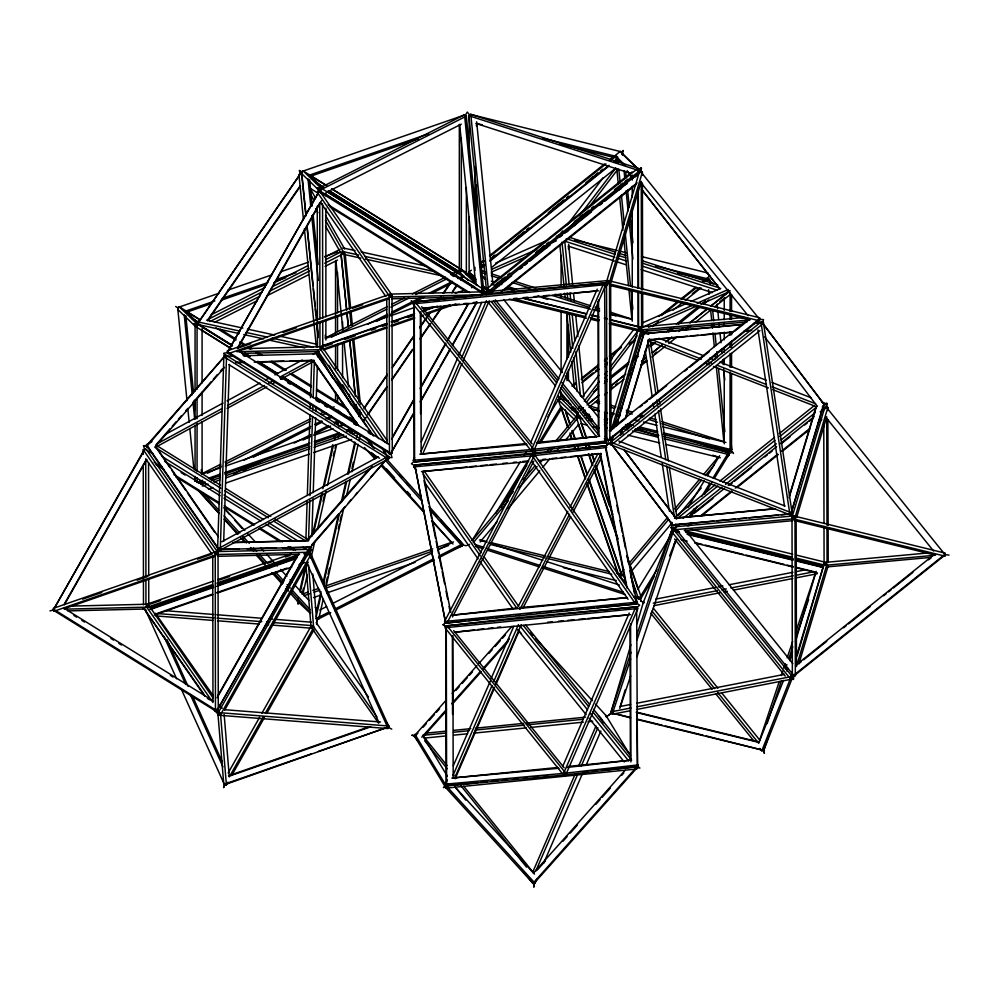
<?xml version="1.0" encoding="UTF-8"?>
<svg xmlns="http://www.w3.org/2000/svg" width="999" height="999" viewBox="0 0 999 999"><rect width="100%" height="100%" fill="white"/><g stroke="black" fill="none" stroke-linecap="round" stroke-linejoin="round"><path stroke-width="1.5" d="M282.53 547.764L311.463 547.19L217.607 549.525L223.876 356.081L232.73 356.044M220.28 549.65L226.548 356.206L223.876 356.081M223.689 541.333L229.42 364.36M305.919 538.911L307.13 501.648M307.33 495.442L309.94 414.71M310.14 408.504L310.289 403.846M310.489 397.639L311.7 360.377L314.373 360.514L254.171 362.137M232.904 542.632L308.529 540.596L309.84 500.237M309.99 495.579L312.562 416.396M312.762 410.189L312.912 405.532M313.162 397.777L314.323 362.063M311.825 536.276L313.037 498.826M313.236 492.594L315.659 417.707M315.871 411.463L316.021 406.793M316.221 400.549L317.332 366.221M317.632 356.868L317.732 353.746L243.544 355.756M414.772 465.047L445.679 623.126L636.525 603.933L636.688 602.172L605.619 445.841L414.772 465.047L445.679 623.126M533.129 454.832L532.654 450.262M454.807 548.588L462.175 546.041L462.437 543.768L429.295 506.73M316.77 621.803L317.133 618.768M489.51 294.355L489.872 291.396L608.204 280.557L759.752 317.794L759.39 320.766L756.318 321.041M600.162 284.216L607.842 283.516L608.204 280.557M608.379 440.234L607.892 444.18L605.069 442.132M609.902 322.565L639.922 329.945L640.284 326.985L744.23 317.457M678.021 530.457L674.987 529.707L675.349 526.748L793.681 515.909L945.229 553.146L944.867 556.118L941.795 556.393M674.987 529.707L793.318 518.868L793.681 515.909M793.368 679.532L793.855 675.586M795.379 557.917L825.399 565.297L825.761 562.337L928.146 552.947M471.528 273.788L471.029 276.623L475.487 278.059M622.514 154.308L623.164 150.524M298.139 598.189L297.452 601.223L310.389 613.411M299.85 590.584L305.344 566.271M307.742 555.631L309.802 546.503M312.55 534.353L321.803 493.306M322.839 488.748L332.792 444.667M334.153 438.586L334.84 435.552M337.25 424.912L337.937 421.878M300.237 592.282L306.044 566.57M308.766 554.47L310.477 546.915M313.549 533.304L322.427 493.968M324.138 486.413L333.354 445.566M334.715 439.523L335.739 434.99M338.124 424.4L338.811 421.366M302.11 594.268L303.471 588.186M323.027 501.548L324.4 495.467M333.316 455.956L334.353 451.386M335.04 448.351L335.726 445.317M302.834 594.442L307.267 574.775M311.026 558.141L314.785 541.495M317.507 529.395L326.049 491.583M327.41 485.539L336.626 444.705M338.336 437.137L339.36 432.604M340.721 426.548L341.408 423.526M316.608 611.376L321.054 591.72M323.102 582.642L338.461 514.585M341.196 502.485L345.966 481.306M347.677 473.738L354.845 441.983M316.121 616.97L321.266 594.168M323.664 583.528L339.448 513.611M342.195 501.448L346.653 481.693M348.364 474.088L355.232 443.693M356.593 437.612L357.63 433.054M326.036 583.279L327.397 577.235M328.084 574.213L329.445 568.156M338.324 528.833L339.348 524.288M340.035 521.266L341.396 515.222M351.985 468.331L353.346 462.275M323.177 599.363L318.718 619.13L315.771 618.481M325.574 588.723L343.756 508.166M346.503 496.016L350.274 479.295M351.985 471.69L358.166 444.33M359.19 439.772L360.227 435.214M197.565 323.738L300.512 173.664L197.565 323.738L231.793 345.005M630.406 710.701L612.112 714.273L611.113 711.85L630.869 644.73M637.012 623.851L643.593 601.473M620.329 706.268L625.149 689.884M786.8 671.103L787.674 668.119M789.872 660.676L792.494 651.748M795.566 641.321L816.158 571.328M636.513 709.502L792.007 679.108L791.021 676.673L792.332 672.202M797.165 655.794L823.488 566.308L820.441 566.908M792.007 679.108L793.331 674.625M610.751 437.4L609.865 440.372L606.88 440.084L606.53 281.893L639.397 171.778L642.382 172.078L642.394 175.175M609.865 440.372L609.515 282.18L642.382 172.078M611.101 282.355L641.258 181.343L641.508 289.86M610.664 421.903L638.611 328.321L641.595 328.609L641.508 292.957M641.595 328.609L610.988 431.106L610.651 283.841M613.423 428.471L642.744 330.269M821.503 401.848L824.4 402.984L790.534 515.072L610.526 444.667L613.186 435.751M616.296 425.362L643.393 334.815L644.38 332.58L648.738 334.278M610.526 444.667L613.286 436.488M616.395 426.098L644.38 332.58M620.978 432.929L622.315 428.484M625.861 416.62L648.476 341.034M620.641 435.139L622.852 427.722M625.524 418.831L649.462 338.798M789.447 495.504L816.058 406.581M789.11 497.714L816.608 405.819M791.87 510.614L823.413 405.219M796.228 672.752L795.341 675.724L792.357 675.436L792.007 517.245L824.874 407.13L827.859 407.43L827.871 410.527M795.341 675.724L794.992 517.532L827.859 407.43M796.578 517.707L826.735 416.695M795.704 658.741L824.088 563.673L824 526.461M826.623 565.446L796.465 666.458L796.141 520.741M798.9 663.823L828.221 565.621M630.981 652.31L610.801 712.649L630.594 717.906M636.887 634.64L671.815 530.157L679.395 532.005M612.437 713.473L630.644 659.028M637.037 639.897L673.451 530.981L671.815 530.157M619.767 708.453L630.631 675.948M637.05 656.743L676.073 540.034M759.527 740.546L779.282 681.455M781.255 675.536L782.741 671.103M783.728 668.156L785.214 663.723M787.187 657.817L792.619 641.558M795.591 632.704L815.346 573.601M767.082 723.651L781.405 680.806M785.364 668.98L786.837 664.547M788.823 658.641L792.769 646.828M795.728 637.961L808.578 599.55M636.65 719.392L763.785 750.424L770.179 731.293M298.077 603.871L298.963 601.373L298.052 603.896M440.571 519.88L462.637 543.956L461.963 545.854L438.486 557.817M386.201 722.24L388.861 726.023L387.924 728.571L218.769 715.222L219.705 712.674L217.033 708.89M223.639 787.537L224.875 784.165M378.671 723.276L311.875 628.221L312.812 625.674L272.665 622.514M309.84 553.533L311.089 550.137M223.601 787.512L224.85 784.14M642.919 603.496L671.465 531.368L673.813 529.757L792.682 677.085L764.135 749.213L761.8 750.823L759.852 748.401M669.58 555.919L675.799 540.197M783.553 680.381L758.678 743.244L717.544 692.27M761.8 750.823L790.346 678.696L792.682 677.085M485.477 293.868L603.808 283.042L605.918 284.578L533.716 451.024L415.397 461.85L413.274 460.314L414.51 457.467M421.303 441.82L457.704 357.879M458.941 355.032L481.78 302.397M421.091 451.348L459.94 361.788M461.788 357.53L486.463 300.662M422.589 454.308L462.05 363.324M463.286 360.477L489.185 300.774M530.631 442.694L597.227 289.161M413.274 460.314L531.605 449.488L603.808 283.042M536.863 878.933L535.014 883.203L532.554 882.854L444.705 786.5L447.152 779.919M453.321 765.696L490.272 681.218M490.971 678.908L513.798 626.273M535.014 883.203L447.152 786.85L448.389 784.003M453.109 775.224L491.958 685.664M493.818 681.393L518.481 624.537M454.607 778.184L494.08 687.2M495.304 684.352L521.203 624.65M455.144 778.745L494.517 687.762M495.754 684.914L519.143 630.893M562.649 766.57L629.245 613.036M563.623 773.363L635.826 606.917L637.949 608.453L565.746 774.899L447.415 785.726L445.304 784.19L563.623 773.363L565.746 774.899M532.629 872.352L575.087 774.262M578.783 765.734L596.016 725.923M535.689 871.29L577.534 774.612M581.231 766.083L597.852 727.697M543.631 863.286L582.429 773.663M586.126 765.122L600.911 730.981M671.228 527.834L675.174 528.234L671.191 527.847L672.564 524.862M762.249 322.652L763.561 319.655L759.602 319.318M217.732 552.447L219.143 549.587L216.683 553.259M316.408 353.683L317.844 350.786M149.051 448.401L146.416 446.765L147.502 444.605L225.749 355.057L388.923 456.506L309.59 548.201L306.968 546.565M146.416 446.765L225.749 355.057M531.905 454.07L534.365 455.594L606.755 447.477L604.308 445.966L531.905 454.07L444.53 621.49L446.99 623.014L465.472 620.941M446.99 623.014L534.365 455.594M452.51 616.945L533.841 461.088M518.169 606.505L567.844 511.338M569.992 507.192L598.064 453.409M519.905 609.402L569.567 514.235M571.728 510.089L601.236 453.546L538.436 460.576M523.001 607.979L570.654 516.658M572.827 512.512L600.986 458.553M227.922 782.205L226.398 784.902L223.726 783.616L217.894 713.311L308.504 552.897L311.176 554.183L311.438 557.242M226.398 784.902L220.567 714.597L311.176 554.183M224.663 710.127L308.254 562.15M228.184 772.926L259.628 717.27M261.925 713.186L311.001 626.311L305.956 565.422M230.082 775.574L263.062 717.195M265.359 713.124L312.912 628.958M231.718 775.461L264.46 717.494M266.745 713.448L313.961 629.87M303.009 547.252L308.266 550.524L216.471 711.525L53.247 610.114L143.494 451.061M53.247 610.114L145.042 449.113L152.947 454.021M64.336 604.008L99.001 542.919M100.537 540.197L145.979 460.114M64.361 604.757L146.766 459.515M414.198 412.962L390.459 454.008L227.235 352.597L319.043 191.596L482.267 293.007L480.731 295.704M227.235 352.597L319.043 191.596M238.336 346.491L319.967 202.597M237.587 348.601L321.541 200.637M217.819 695.691L297.927 554.52M217.083 697.801L298.713 553.921M216.471 711.525L283.766 592.907M285.302 590.209L306.705 552.472M392.595 436.813L414.16 398.813M420.317 387.949L445.729 343.156M447.277 340.434L468.069 303.783M391.845 438.936L414.173 399.563M420.342 388.711L445.754 343.906M448.064 339.835L468.868 303.184M390.459 454.008L413.411 413.574M420.292 401.436L438.648 369.093M440.172 366.396L450.112 348.876M453.171 343.481L476.885 301.698M420.317 402.185L450.149 349.613M452.435 345.567L476.91 302.435M472.177 540.409L520.217 461.963M524.288 455.319L526.735 451.323M547.902 416.758L559.303 398.139L568.219 400.999M495.654 513.498L528.059 460.576M532.117 453.971L534.54 450M538.598 443.381L561.276 406.343M501.011 507.38L526.935 465.047M533.416 454.458L535.839 450.499M540.709 442.557L561.763 408.166M637.799 589.36L671.016 535.127M673.451 531.156L677.497 524.55M688.036 507.342L704.233 480.894M707.479 475.599L719.63 455.756M634.328 597.477L640.259 599.388L639.772 597.577L656.88 569.655M689.447 516.458L694.33 508.479M701.66 496.515L709.802 483.216M713.061 477.897L728.533 452.634L689.934 440.209M640.259 599.388L654.108 576.785M673.651 544.867L676.91 539.547M691.57 515.621L697.265 506.306M704.595 494.343L711.925 482.38M714.372 478.384L729.02 454.458L728.533 452.634M465.159 115.497L467.32 112.063L469.817 115.222M200.312 319.892L179.271 306.78L177.66 309.34L195.255 326.323L230.769 348.451M195.255 326.323L196.865 323.763L179.271 306.78M303.059 170.841L301.448 173.401L319.043 190.384L482.155 291.995L483.753 289.423L320.654 187.824L303.059 170.841L326.735 185.589M319.043 190.384L320.654 187.824M207.917 319.705L299.95 186.164M207.642 320.804L300.549 185.989M358.978 415.397L360.751 412.824M364.285 407.692L387.3 374.3M392.607 366.596L413.848 335.776M420.042 326.798L426.236 317.807M428.009 315.234L429.77 312.662M438.623 299.825L440.397 297.252M443.044 293.406L449.238 284.415M358.703 416.496L361.351 412.649M364.011 408.791L387.025 375.412M392.332 367.707L414.448 335.602M419.767 327.897L425.961 318.906M427.722 316.346L430.382 312.487M439.235 299.65L440.996 297.078M443.656 293.231L451.623 281.668M362.837 421.466L365.497 417.619M368.156 413.761L385.851 388.087M392.045 379.096L412.4 349.55M420.367 337.999L430.107 323.876M432.754 320.017L440.721 308.466M453.109 290.484L456.655 285.339M363.449 421.291L366.109 417.445M367.869 414.872L387.35 386.625M391.77 380.194L413.898 348.089M420.092 339.111L430.706 323.688M432.48 321.129L441.333 308.279M451.948 292.869L457.267 285.165M460.801 280.032L463.461 276.174M558.903 235.814L562.674 230.869M567.382 224.688L603.184 177.71M567.27 231.706L575.674 220.679M579.408 215.772L615.821 167.994M574.787 225.737L583.191 214.71M588.798 207.367L617.732 169.393M582.005 397.327L598.813 375.287M605.344 366.708L607.217 364.26M610.014 360.577L634.29 328.721M578.633 408.628L580.506 406.156M584.278 401.211L599.35 381.431M605.007 374.013L606.893 371.541M609.715 367.832L637.974 330.744M580.544 410.04L582.417 407.567M586.188 402.622L598.438 386.551M605.032 377.897L606.917 375.424M609.74 371.715L637.062 335.864M472.34 540.496L513.286 491.67M523.276 479.757L535.252 465.459M546.241 452.36L549.238 448.788M555.219 441.645L577.197 415.434L580.219 416.183M473.226 542.707L508.179 501.011M519.168 487.912L537.137 466.471M540.134 462.899L542.132 460.514M549.125 452.185L552.122 448.613M558.116 441.458L578.084 417.644L577.197 415.434M480.144 541.957L497.052 521.79M507.992 508.741L539.822 470.779M542.807 467.22L549.775 458.916M556.73 450.611L559.715 447.053M565.684 439.935L578.621 424.513M623.838 572.852L620.854 576.411L619.954 574.2L623.938 569.455M628.908 563.523L667.707 517.257M674.662 508.953L699.537 479.295M703.508 474.55L718.431 456.755M629.795 565.734L668.593 519.455M675.549 511.151L701.41 480.307M705.394 475.561L714.347 464.885M631.368 571.366L672.302 522.539M678.296 515.384L701.261 487.999M727.222 457.03L729.22 454.645L728.333 452.447L663.348 436.526M155.832 445.005L170.205 428.571M172.253 426.223L176.361 421.528M178.409 419.18L181.481 415.659M185.589 410.964L187.637 408.616M192.77 402.747L211.239 381.618M213.287 379.27L217.395 374.575M220.467 371.054L222.527 368.706M224.525 367.345L154.758 447.177L220.804 488.236M369.293 469.006L307.742 539.448L274.713 518.918M307.692 540.434L372.327 466.471M311.688 544.88L339.123 513.486M341.159 511.163L345.229 506.505M348.276 503.021L351.323 499.525M355.382 494.88L357.417 492.557M370.629 477.435L388.923 456.506M446.041 700.299L414.123 736.101L418.019 740.933M452.222 693.368L476.935 665.646M478.996 663.336L511.95 626.385M415.896 735.326L417.944 733.016M423.101 727.247L426.186 723.776M429.283 720.316L434.428 714.535M436.488 712.225L439.572 708.766M456.056 690.284L459.14 686.825M462.225 683.353L467.382 677.584M469.443 675.274L472.527 671.803M488.998 653.321L492.095 649.862M495.179 646.403L500.337 640.621M502.385 638.311L505.482 634.852M421.778 737.2L446.516 709.452M451.673 703.671L480.531 671.303M482.604 668.993L509.403 638.935M446.228 710.988L423.551 736.425L447.028 765.559M452.41 704.058L481.268 671.69M483.329 669.367L508.079 641.633M533.391 873.188L625.124 770.291M537.212 870.092L545.466 860.851M562.986 841.195L567.107 836.575M570.204 833.104L577.41 825.012M595.966 804.195L600.087 799.575M602.16 797.264L610.401 788.011M621.74 775.299L623.801 772.989M532.904 883.416L635.876 767.919L637.649 767.145L534.665 882.641L532.904 883.416L522.19 870.129M607.867 444.155L605.531 446.728L607.892 444.118L611.013 443.544M416.483 470.729L413.811 466.895L415.572 464.947L534.015 453.858L637.487 602.085L635.714 604.02L597.265 607.629M413.811 466.895L532.255 455.806L534.015 453.858M443.244 624.737L445.591 622.152M482.954 290.709L485.589 292.445L481.868 293.306L485.626 292.445L487.624 290.447L485.626 292.432M469.13 154.583L469.13 115.797L470.604 114.273L639.572 168.781L639.572 173.426M621.241 152.572L623.214 150.537M638.086 174.95L638.086 170.292L639.572 168.781M721.191 448.264L730.082 451.123L731.555 449.612L731.555 373.576M304.895 555.569L310.377 553.034L388.923 726.797L224.525 784.752L181.094 688.686M224.525 784.752L225.587 783.753M414.21 461.151L411.426 463.748L414.672 465.746M217.632 715.184L219.056 713.86M446.228 785.027L443.444 787.624L445.779 786.588M487.587 293.656L415.047 301.91L412.937 303.871L531.605 451.236L604.158 442.969L606.268 441.009L604.32 438.598M604.832 283.866L607.654 281.256L608.141 281.955L607.654 281.256M531.605 451.236L533.716 449.275L606.268 441.009M519.617 617.532L447.065 625.786L444.955 627.747L563.636 775.112L636.176 766.845L638.286 764.884L565.734 773.151L563.636 775.112M636.85 607.742L639.672 605.132L636.45 603.121M480.519 266.945L482.942 265.022M491.408 258.242L495.029 255.344M510.764 242.769L524.075 232.13M526.485 230.195L528.908 228.259M548.264 212.787L563.998 200.212M568.831 196.341L566.421 198.277L568.893 196.241M585.776 182.805L593.031 176.998M595.454 175.062L597.877 173.127M481.406 267.982L485.027 265.085M489.872 261.214L608.441 166.433M614.485 161.588L618.119 158.691M491.558 267.507L615.359 168.544M609.765 439.523L759.752 319.543L640.709 171.666L489.51 292.607L489.885 293.144M491.083 292.17L511.65 275.724M520.117 268.956L522.539 267.02M524.962 265.085L527.372 263.149M529.795 261.214L550.362 244.767M560.039 237.025L562.449 235.09M564.872 233.154L591.483 211.863M599.949 205.095L602.372 203.159M604.795 201.224L626.56 183.804M635.027 177.035L637.449 175.1M501.261 291.583L637.162 182.867M504.058 290.172L636.313 184.378M604.745 381.418L607.167 379.483M609.602 377.547L629.02 362.013M633.878 358.142L637.512 355.232M649.65 345.529L653.296 342.62M666.645 331.943L671.503 328.059M676.348 324.176L698.201 306.718M703.059 302.834L705.481 300.899M593.493 392.157L598.351 388.274M604.42 383.429L606.843 381.493M610.489 378.584L628.696 364.023M632.33 361.114L638.398 356.256M650.536 346.566L655.394 342.682M668.743 332.005L673.601 328.122M678.446 324.238L700.299 306.78M703.933 303.871L708.791 299.987M583.453 407.842L581.031 409.777L583.354 407.792M587.075 404.932L599.175 395.267M625.799 373.988L610.064 386.563L624.525 374.95M634.265 367.22L629.42 371.079L633.004 368.194M652.409 352.709L662.087 344.967M665.721 342.07L671.765 337.237M679.033 331.431L683.865 327.56M689.922 322.727L706.855 309.178M710.489 306.281L729.844 290.809M609.315 430.694L748.85 319.081M610.901 430.257L624.238 419.58M640.022 406.968L642.444 405.02M644.867 403.084L647.302 401.136M649.725 399.2L666.708 385.614M684.914 371.054L687.337 369.106M689.76 367.17L709.178 351.636M729.807 335.14L732.23 333.191M734.665 331.256L749.225 319.605M608.553 440.497L608.191 439.96L759.39 319.018L759.752 319.543M675.361 528.496L674.987 527.959L679.832 524.088M688.299 517.32L724.587 488.286M728.209 485.389L776.598 446.69M780.219 443.781L814.085 416.695M820.142 411.85L826.185 407.018L945.229 554.895L794.03 675.848L674.987 527.959M689.872 516.883L692.295 514.947M694.705 513.011L712.849 498.501M729.782 484.952L732.205 483.017M734.627 481.081L751.56 467.532M764.859 456.893L767.282 454.957M769.705 453.022L772.127 451.086M781.805 443.344L790.271 436.575M804.782 424.962L807.204 423.027M809.615 421.091L813.248 418.194M822.926 410.452L826.548 407.542L826.185 407.018M687.949 525.961L691.595 523.051M700.087 516.258L731.63 491.021M735.276 488.111L777.746 454.133M781.38 451.223L809.29 428.896M818.993 421.141L821.428 419.193M689.535 525.524L693.169 522.614M701.66 515.821L732.005 491.545M736.85 487.674L778.109 454.67M782.966 450.786L809.652 429.433M818.144 422.639L821.79 419.73M796.003 665.084L934.327 554.433M798.8 663.673L801.223 661.725M803.658 659.79L826.71 641.346M843.693 627.759L846.116 625.811M848.551 623.875L870.391 606.405M883.74 595.729L886.163 593.781M888.586 591.845L891.021 589.897M893.443 587.961L912.861 572.427M928.633 559.815L931.056 557.867M476.298 279.77L468.931 272.115L471.353 270.192M479.832 263.424L483.466 260.527M489.522 255.694L604.557 163.948M609.402 160.09L620.304 151.398L639.76 170.717L488.399 291.433L482.892 286.139M479.632 264.66L484.49 260.789M490.559 255.944L605.968 163.898M610.826 160.027L615.684 156.144L625.511 165.622M480.482 266.745L482.904 264.81M492.594 257.08L495.017 255.157M516.82 237.774L524.088 231.98M526.498 230.045L528.921 228.109M553.146 208.791L564.048 200.1M589.472 179.82L597.951 173.064M600.374 171.129L602.797 169.193M481.493 267.008L483.928 265.072M489.997 260.227L609.04 165.285M613.91 161.401L617.544 158.504L624.1 164.823M491.146 284.328L632.055 171.94M483.229 285.901L486.525 289.086L637.899 168.356M494.23 285.714L505.157 276.998M507.592 275.062L510.014 273.114M535.526 252.772L544.03 245.991M546.465 244.056L548.888 242.12M574.4 221.766L588.985 210.14M591.408 208.204L593.843 206.269M614.485 189.798L622.989 183.017M625.424 181.081L627.859 179.146M630.282 177.198L632.717 175.262M571.815 385.989L575.449 383.092M581.505 378.271L598.463 364.747M604.52 359.915L606.93 357.992M609.353 356.056L621.465 346.391M659.003 316.458L678.383 300.999M680.806 299.076L695.341 287.487M702.597 281.693L709.864 275.886M572.827 386.263L575.262 384.315M581.331 379.483L598.339 365.909M604.407 361.064L606.843 359.128M610.489 356.218L621.415 347.502M661.513 315.534L678.508 301.973M682.155 299.063L696.74 287.437M704.02 281.618L706.455 279.683M583.379 380.619L593.056 372.889M595.479 370.966L597.902 369.031M629.395 343.918L631.805 341.983M692.357 293.694L699.625 287.899M581.98 382.792L598.988 369.23M605.069 364.385L607.492 362.45M609.927 360.514L612.35 358.579M629.358 345.017L635.439 340.172M640.297 336.288L647.577 330.482M652.447 326.598L658.516 321.753M673.089 310.127L682.816 302.385M685.239 300.449L701.036 287.849M588.199 403.933L597.889 396.203M652.384 352.734L662.075 345.017M666.907 341.146L671.753 337.287M681.443 329.558L683.865 327.635M689.922 322.802L706.88 309.278M711.713 305.419L729.882 290.934M610.514 388.898L612.936 386.963M615.372 385.027L617.794 383.092M640.883 364.685L645.741 360.801M654.245 354.021L656.668 352.085M685.826 328.833L689.472 325.924M719.842 301.71L724.7 297.827M582.804 412.075L585.227 410.139M588.861 407.242L598.538 399.513M604.595 394.692L607.017 392.757M610.651 389.86L623.975 379.233M628.821 375.374L632.454 372.477M640.933 365.721L646.977 360.889M651.823 357.018L665.147 346.403M668.781 343.506L677.26 336.738M685.739 329.982L690.571 326.124M695.416 322.252L711.163 309.702M714.797 306.805L730.544 294.243M671.865 524L610.202 442.545L761.438 321.653L824.724 405.094L822.302 407.03M675.911 524.063L673.488 525.986L611.825 444.543L763.061 323.639M619.18 443.181L759.964 330.632M676.173 516.046L715.009 484.99M719.854 481.118L774.475 437.45M779.332 433.566L814.522 405.432M677.797 518.031L717.844 486.014M722.702 482.13L774.887 440.409M779.744 436.538L816.158 407.43M683.166 518.256L721.877 487.3M725.511 484.403L776.323 443.781M781.168 439.91L815.034 412.837M144.256 449.712L145.042 449.113M481.468 293.606L482.267 293.007M307.48 551.123L308.266 550.524M216.708 553.296L217.77 552.509M467.47 274.975L471.278 275.2L467.507 275L469.992 273.451M641.333 168.007L638.848 169.543L641.296 168.032M559.49 397.552L561.975 396.016M622.477 155.095L622.165 151.998L470.791 114.46L468.931 115.609L486.525 290.834L492.582 292.332M486.525 290.834L488.399 289.685L492.932 290.821M710.002 283.941L709.54 279.32L707.667 280.469L677.684 273.027M730.818 440.484L731.755 449.8L729.882 450.936L663.286 434.428M381.693 447.552L388.848 458.641L219.405 550.649L147.427 446.74L146.491 444.63L151.96 441.658M165.622 434.24L223.014 403.072M227.11 400.849L259.902 383.042M265.372 380.082L269.468 377.847M274.937 374.887L302.272 360.04M313.199 354.108L315.934 352.622L373.688 436.014M157.567 443.544L222.04 408.541M227.522 405.569L264.56 385.452M268.669 383.229L272.789 380.994M279.645 377.26L311.201 360.139M221.603 411.401L155.769 447.152L169.88 467.507M227.098 408.416L266.87 386.825M272.352 383.841L275.1 382.355M280.582 379.37L313.511 361.501L357.592 425.137M221.84 541.77L378.209 456.868M146.491 444.63L218.469 548.538L387.912 456.531M200.886 483.916L205.02 481.805M210.552 478.996L214.698 476.885M253.384 457.18L310.015 428.321M315.547 425.499L322.452 421.978M327.984 419.168L332.13 417.058M233.479 473.988L255.532 462.762M294.106 443.106L310.639 434.677M314.772 432.567L328.559 425.549M334.066 422.739L338.199 420.641M243.831 470.267L265.871 459.041M303.084 440.084L309.977 436.563M314.111 434.465L330.644 426.036M334.777 423.938L338.911 421.828M319.792 610.052L326.685 606.543M332.192 603.733L431.406 553.184M438.299 549.675L453.459 541.957M328.634 612.225L317.582 617.857L316.908 619.755L330.719 612.712M335.539 608.716L433.628 558.741M439.16 555.919L462.637 543.956M334.865 610.601L434.34 559.927M239.186 333.566L198.039 324.563L197.377 321.803L200.15 320.392M211.226 314.76L265.272 287.325M273.589 283.092L308.229 265.509M324.862 257.055L340.11 249.313M207.942 319.455L261.838 292.083M272.902 286.463L308.841 268.219M325.424 259.79L340.634 252.073M209.99 321.516L259.752 296.253M269.418 291.333L309.503 270.979M324.712 263.261L342.682 254.146L360.851 258.117M376.623 321.341L387.712 315.709M390.484 314.298L423.738 297.415M432.055 293.194L452.847 282.642M318.856 191.558L318.856 188.449L464.36 114.823L466.358 116.121L466.358 125.437M318.856 188.449L320.854 189.76L466.358 116.121M327.26 191.983L461.326 124.138M195.067 391.108L195.067 324.388L197.839 322.989M195.067 324.388L197.065 325.699L199.837 324.3M214.523 322.327L257.38 300.649M267.045 295.741L308.516 274.762M325.1 266.371L337.537 260.077M325.262 337.999L387.462 306.518M391.608 304.42L404.046 298.127M412.337 293.931L445.517 277.148M451.048 274.35L459.34 270.142L461.338 271.453L453.034 275.649M331.406 337.212L386.7 309.228M390.846 307.13L408.803 298.039M415.721 294.543L447.515 278.459M367.969 324.176L387.375 314.36M391.533 312.25L420.629 297.527M428.946 293.319L452.497 281.393M458.042 278.584L463.586 275.786M201.473 473.938L220.829 464.148M224.975 462.05L310.664 418.681M320.342 413.773L323.102 412.375M331.406 408.179L334.166 406.78M207.617 473.151L221.441 466.158M225.587 464.048L309.902 421.391M322.34 415.084L326.486 412.987M199.837 482.554L202.61 481.143M244.181 460.114L310.701 426.448M314.86 424.338L321.778 420.841M325.936 418.731L331.481 415.934M495.554 263.174L546.441 240.722M556.343 236.351L560.576 234.478M491.683 269.343L536.65 249.5M542.27 247.015L556.318 240.821M491.196 272.19L526.323 256.681M537.562 251.723L547.39 247.377M642.045 323.077L687.012 303.234M691.221 301.373L720.729 288.349M643.418 326.935L692.894 305.095M697.14 303.221L728.234 289.498M648.588 327.272L696.64 306.056M700.886 304.183L729.158 291.708M605.869 716.708L608.216 715.696M560.639 406.88L558.129 399.55L560.976 398.551L579.058 416.046L586.613 438.049M558.129 399.55L576.211 417.045L579.058 416.046M467.095 545.267L469.605 544.38M728.895 453.521L732.667 452.197M390.222 294.106L227.235 350.849L228.034 353.746L391.021 296.99L482.267 294.755L481.468 291.858L390.222 294.106L391.021 296.99M237.487 348.301L250.749 343.681M283.154 332.392L296.416 327.784M352.397 308.291L362.699 304.707M388.549 298.876L236.813 351.698L321.753 349.613L320.954 346.715L243.744 348.614M320.954 346.715L387.25 323.639M391.67 322.103L413.761 314.41M424.076 310.826L437.337 306.206M344.917 339.398L355.194 335.826M371.341 330.194L375.749 328.671M408.054 317.42L412.462 315.884M323.226 349.101L386.576 327.048M390.996 325.512L414.56 317.307M426.348 313.199L449.912 304.995M323.688 349.962L386.825 327.984M391.233 326.448L414.722 318.269M420.591 316.221L423.539 315.197M426.473 314.173L455.831 303.958M303.871 553.808L308.266 552.272L307.467 549.375L216.234 551.623L53.247 608.366L54.046 611.251L57.13 611.176M82.642 599.15L101.798 592.482M137.15 580.169L147.465 576.585M197.552 559.14L210.801 554.532M54.046 611.251L217.033 554.507L308.266 552.272M64.298 608.703L214.548 556.393M69.743 606.131L146.965 604.233L213.249 581.156M217.67 579.62L291.333 553.983M150.362 604.07L160.639 600.499M219.368 580.044L229.645 576.473M267.832 563.174L272.228 561.65M285.452 557.042L289.847 555.506M64.361 609.178L147.765 607.13L212.575 584.565M216.995 583.029L299.488 554.308L217.645 556.318M149.688 607.479L212.824 585.501M217.233 583.965L296.528 556.356M149.987 608.965L213.262 586.9M217.67 585.364L297.128 557.654M304.495 555.094L310.377 553.034M150.387 609.452L213.661 587.387M216.608 586.363L296.066 558.653M212.412 594.143L156.855 613.523L213.998 617.882M216.808 592.619L286.975 568.144M154.333 615.022L212.812 594.63M217.195 593.106L291.758 567.095M299.076 564.547L304.92 562.512M228.521 775.786L367.407 727.359M228.908 776.273L370.729 726.822M227.06 783.241L310.939 753.995M318.294 751.435L388.923 726.797M480.819 292.195L483.753 291.184L466.158 115.934L464.547 115.01L301.448 171.653L305.819 215.085M309.166 175.237L428.571 133.766M310.776 176.174L418.381 138.799M218.806 293.306L177.66 307.592L187.013 400.636M227.622 290.247L271.703 274.925M280.519 271.865L308.441 262.175M324.6 256.556L337.824 251.96M185.377 311.176L214.86 300.936M222.228 298.376L267.932 282.505M276.773 279.433L295.941 272.777M186.988 312.113L210.577 303.921M220.891 300.337L266.583 284.465M275.437 281.393L285.751 277.809M325.549 338.374L387.462 316.87M390.409 315.846L413.998 307.655M436.113 299.975L443.481 297.415M455.269 293.319L464.123 290.247M471.491 287.687L474.438 286.663M321.99 345.879L386.638 323.414M391.046 321.89L414.56 313.723M423.376 310.652L432.192 307.592M479.208 291.258L482.155 290.247L483.753 291.184M325.062 346.303L332.417 343.743M382.367 326.398L386.775 324.862M394.13 322.315L398.539 320.779M201.761 474.313L220.929 467.657M225.349 466.121L310.851 436.426M313.798 435.402L332.954 428.746M338.848 426.698L344.755 424.65M196.728 482.317L202.61 480.282M208.491 478.234L220.242 474.15M224.65 472.627L309.877 443.019M314.285 441.496L339.26 432.817M346.603 430.257L351.011 428.733M198.339 483.254L202.747 481.73M210.09 479.17L220.379 475.599M224.787 474.075L308.541 444.98M314.423 442.932L340.871 433.753M346.74 431.705L352.622 429.67M200.949 484.315L205.369 482.779M211.251 480.744L220.08 477.672M225.974 475.636L309.877 446.553M314.285 445.017L343.731 434.815M349.613 432.767L354.033 431.243M202.16 486.076L208.042 484.028M213.923 481.993L219.817 479.945M225.699 477.909L309.603 448.826M314.023 447.29L346.403 436.063M352.285 434.016L356.705 432.492M208.379 489.098L212.762 487.574M225.924 483.017L309.29 454.12M313.674 452.597L351.698 439.41M302.622 593.993L308.466 591.957M312.862 590.434L318.706 588.411M324.55 586.388L432.779 548.863M437.162 547.34L451.785 542.27M303.808 595.754L309.665 593.731M314.048 592.207L319.905 590.172M325.749 588.149L432.517 551.136M438.361 549.113L448.601 545.554M313.511 597.577L320.866 595.029M326.748 592.981L415.072 562.362M392.033 295.217L320.055 191.571L317.245 192.22L389.223 295.879L392.033 295.217L392.27 453.384L389.46 454.033L387.674 451.473M227.685 352.485L223.951 353.359L225.212 356.144L223.963 353.321M387.125 440.522L322.764 347.839L319.955 348.489L385.202 442.445M143.257 454.383L143.244 449.737L146.054 449.088L218.032 552.734L218.269 710.901L215.459 711.55L213.686 708.99M143.244 449.737L215.222 553.396L218.032 552.734M49.95 610.876L53.696 610.002M311.626 549.962L307.879 550.836L311.588 549.962L310.314 547.127M213.124 698.039L148.764 605.357L145.954 606.006L212.962 702.509L212.75 555.269M655.781 599.1L715.247 587.474M718.293 586.875L722.864 585.976M728.97 584.79L792.994 572.265M796.041 571.665L805.194 569.88M653.246 603.184L717.195 590.684M721.765 589.785L726.323 588.898M730.893 587.999L793.318 575.799M796.365 575.199L813.111 571.928M654.245 605.606L719.717 592.807M724.275 591.92L727.322 591.321M733.416 590.134L792.794 578.521M795.841 577.922L817.157 573.763M619.979 706.53L630.631 704.445M636.725 703.246L784.402 674.375M611.113 711.85L630.931 707.979M637.037 706.78L791.021 676.673M823.775 403.921L826.885 403.334L826.398 407.317L826.847 403.396L823.8 403.971M643.181 337L642.719 333.903L645.067 333.479M753.383 323.576L763.423 322.427L792.207 513.736L671.503 525.212L671.028 522.127M773.164 508.816L674.587 518.231L775.461 508.816M349.575 309.453L343.818 252.497L340.871 253.022L325.537 226.136M422.614 308.329L441.034 306.231M444.105 305.881L450.237 305.182M453.309 304.832L459.453 304.133M464.048 303.609L467.12 303.259M473.264 302.56L476.336 302.21M536.725 443.381L599.662 436.213M454.632 632.205L474.587 629.932M477.659 629.582L483.791 628.883M488.399 628.359L493.007 627.834M497.614 627.31L500.686 626.96M567.207 767.432L631.68 760.089M453.121 615.084L517.457 607.879M468.556 620.591L483.953 618.868M487.037 618.518L493.194 617.832M496.278 617.494L502.447 616.795M507.067 616.283L510.139 615.933M516.308 615.247L519.38 614.897M453.384 458.066L414.585 461.938L414.086 460.227L413.736 302.035L604.607 282.942L605.469 442.857L577.534 445.641M413.736 302.035L414.248 303.758L605.119 284.665M422.39 308.404L598.538 290.784M422.202 453.946L525.724 443.593M536.55 442.507L596.803 436.488M456.493 457.754L464.248 456.98M467.357 456.668L473.563 456.043M478.209 455.581L482.867 455.119M489.073 454.495L493.731 454.033M499.937 453.409L503.046 453.096M510.801 452.322L513.911 452.01M549.6 448.439L554.258 447.977M558.916 447.515L563.561 447.04M568.219 446.578L572.877 446.116M423.813 471.378L467.07 467.033M470.167 466.72L476.348 466.096M480.981 465.634L487.162 465.01M490.247 464.697L496.428 464.073M502.609 463.461L507.242 462.987M513.424 462.375L516.508 462.062M522.689 461.438L527.322 460.976M542.769 459.415L545.866 459.103M552.047 458.479L556.68 458.017M561.313 457.554L565.946 457.08M570.579 456.618L598.389 453.821M451.361 615.309L627.472 597.589M445.841 621.378L636.688 602.172M446.103 782.542L445.754 625.911L636.638 606.818L637.487 766.733L601.798 770.291M445.754 625.911L446.266 627.634L637.137 608.541M454.42 632.28L630.556 614.66M425.774 733.179L445.954 731.156M453.708 730.369L470.779 728.658M475.424 728.196L523.526 723.376M526.623 723.064L585.576 717.145M445.754 733.041L422.577 735.364L447.365 776.211M453.471 732.267L468.918 730.719M475.099 730.094L524.537 725.137M527.622 724.824L583.241 719.255M424.3 738.111L445.929 735.938M453.646 735.164L467.557 733.778M473.726 733.154L526.248 727.884M530.894 727.422L583.416 722.152M588.049 721.69L592.682 721.228M454.233 777.821L557.754 767.469M568.568 766.383L628.833 760.364M636.675 766.083L636.85 768.993L446.016 788.124L415.097 737.162L414.922 734.265L445.841 785.226L450.499 784.752M458.254 783.978L461.363 783.666M627.36 767.02L630.469 766.708M477.647 782.716L446.615 785.813L446.266 627.634M480.756 782.404L486.963 781.78M491.62 781.318L497.827 780.694M502.472 780.231L507.13 779.769M513.336 779.145L517.994 778.683M524.2 778.059L527.31 777.746M533.516 777.122L538.174 776.66M544.38 776.036L547.477 775.724M583.179 772.165L587.824 771.69M592.482 771.228L597.14 770.766M646.603 333.329L743.443 324.288M754.208 323.289L763.423 322.427M642.719 333.903L742.632 324.588M687.399 336.226L650.149 339.697L658.004 391.895M690.496 335.939L698.251 335.214M701.36 334.915L730.843 332.168M744.817 330.869L749.462 330.432M733.154 332.168L647.802 340.135L655.881 393.868M744.018 331.156L751.772 330.432M421.478 471.628L528.633 461.6M673.85 524.775L713.81 521.053M716.895 520.766L735.339 519.043M738.411 518.756L746.091 518.031M749.163 517.744L778.371 515.022M781.443 514.735L792.207 513.736M519.555 607.667L626.71 597.639M517.282 615.109L520.354 614.822M526.51 614.248L531.118 613.823M537.275 613.236L540.347 612.949M546.503 612.375L551.123 611.95M557.267 611.363L561.888 610.938M566.495 610.501L572.652 609.927M577.272 609.49L583.416 608.915M586.5 608.628L594.193 607.916M512.562 292.245L515.634 291.97M523.326 291.258L526.398 290.984M534.078 290.272L537.15 289.997M589.398 285.202L592.469 284.927M604.333 285.602L607.429 285.314M514.01 298.501L517.107 298.214M523.314 297.652L527.971 297.227M534.178 296.653L538.836 296.228M543.493 295.804L549.7 295.242M554.345 294.817L560.551 294.243M563.661 293.956L571.416 293.256M574.512 292.969L596.241 290.984M639.922 329.945L750.074 319.855L610.489 285.552M642.607 331.468L747.102 321.89M419.855 454.195L526.91 444.393M792.919 520.666L684.315 530.619L792.382 557.18M825.399 565.297L935.551 555.207L794.467 520.529M826.548 566.957L931.043 557.38M517.507 617.732L635.826 606.917M547.589 622.24L552.235 621.815M558.441 621.241L563.099 620.816M567.757 620.391L573.963 619.817M578.608 619.392L584.815 618.831M587.924 618.543L628.259 614.86M451.885 778.071L558.928 768.268M237.612 362.387L243.781 362.212M256.131 361.888L283.916 361.126M290.097 360.964L311.7 360.377M235.652 362.637L244.905 362.387M234.865 542.382L308.529 540.596M217.607 549.525L239.248 548.938M246.978 548.726L276.336 547.939M391.633 298.801L465.759 296.978M241.958 353.396L319.28 351.498M67.957 610.913L145.28 609.015M143.506 445.666L147.053 445.829M388.474 457.455L392.008 457.629L390.959 453.796M165.597 610.689L213.711 614.485M216.82 614.722L261.825 618.281M269.58 618.893L272.69 619.13M275.786 619.38L311.488 622.202M217.083 618.119L261.863 621.653M266.496 622.027L269.58 622.265M155.944 615.921L213.062 620.429M217.695 620.791L259.378 624.088M265.559 624.575L268.644 624.812M271.728 625.062L311.875 628.221M224.575 709.69L380.507 721.99M219.705 712.674L388.861 726.023M606.53 281.893L609.515 282.18M485.714 292.495L489.685 292.882L485.751 292.482L486.401 294.767M792.007 517.245L794.992 517.532M945.079 554.67L949.05 555.069M824.088 563.673L827.072 563.96M636.638 767.582L639.909 768.056L637.087 766.008M444.705 786.5L447.152 786.85M342.882 247.914L355.07 250.574M361.163 251.91L426.685 266.246M358.666 255.02L342.008 251.373L342.682 254.146M364.722 256.343L434.39 271.578M365.397 259.103L442.632 275.999M206.556 320.155L242.907 328.109M247.452 329.096L274.7 335.065M279.245 336.051L315.597 344.006M197.377 321.803L240.035 331.131M246.141 332.467L267.47 337.125M272.04 338.137L313.187 347.128M243.756 334.565L263.574 338.898M269.668 340.234L304.707 347.902M462.3 544.905L466.233 545.741M586.263 417.657L592.307 419.143M604.395 422.102L607.417 422.839M613.473 424.325L616.495 425.062M624.05 426.91L628.583 428.022M634.627 429.495L658.816 435.427M578.084 417.644L582.617 418.756M588.661 420.229L593.194 421.341M621.915 428.371L627.959 429.857M632.492 430.969L658.191 437.25M664.235 438.736L729.22 454.645M581.131 423.688L587.175 425.174M593.231 426.66L599.275 428.134M620.466 433.329L623.488 434.066M628.021 435.177L659.802 442.957M665.846 444.43L720.316 457.767M688.473 534.215L792.906 559.715M795.928 560.451L823.176 567.107M673.451 530.981L679.507 532.455M687.075 534.303L793.019 560.177M796.041 560.914L823.288 567.569M696.153 542.907L702.21 544.393M705.244 545.129L743.119 554.37M746.153 555.119L784.028 564.36M787.05 565.097L793.119 566.583M796.141 567.32L814.322 571.765M681.118 539.672L687.175 541.146M694.755 543.006L793.231 567.045M796.253 567.782L817.469 572.964M480.769 540.122L486.825 541.608M491.358 542.719L545.829 556.056M548.851 556.793L609.365 571.615M616.932 573.463L619.954 574.2M490.734 544.555L545.204 557.892M548.226 558.628L611.775 574.188M563.436 567.657L616.333 580.606M636.313 712.062L759.028 742.02M636.425 712.524L759.153 742.482M615.347 713.761L630.481 717.457M636.538 718.93L662.262 725.212M665.284 725.948L703.121 735.189M706.156 735.926L763.785 750.424M607.842 283.516L759.39 320.766M523.214 298.214L586.251 313.698M592.257 315.172L598.251 316.658M604.258 318.132L607.255 318.868M610.264 319.605L640.284 326.985M513.848 298.963L585.889 316.671M590.397 317.769L599.4 319.98M509.215 299.2L586.513 318.194M591.058 319.318L598.638 321.178M609.24 323.788L639.56 331.231M793.318 518.868L944.867 556.118M690.671 529.133L792.744 554.22M795.741 554.957L825.761 562.337M685.601 532.317L793.206 558.766M796.24 559.515L823.513 566.208M542.594 138.162L617.544 156.756L618.169 162.912M476.261 123.327L482.267 124.813M560.214 144.143L615.684 157.892M574.887 240.035L617.282 250.537M620.304 251.286L626.361 252.797M641.495 256.543L708.104 273.064M655.569 265.934L709.54 279.32M494.517 285.302L497.514 286.051M506.505 288.274L513.998 290.135M537.986 296.091L590.459 309.103M593.456 309.84L599.45 311.326M609.939 313.936L632.429 319.505M524.725 298.701L586.788 314.086M591.333 315.209L598.901 317.095M609.49 319.717L638.249 326.848M592.494 409.365L598.488 410.851M604.482 412.337L607.492 413.074M610.489 413.823L613.486 414.56M616.483 415.309L619.48 416.046M634.465 419.767L638.973 420.879M643.468 422.003L656.955 425.349M662.949 426.835L725.911 442.445M583.404 413.012L589.46 414.51M604.595 418.269L607.629 419.018M615.197 420.891L618.219 421.64M627.31 423.888L633.366 425.399M639.41 426.898L657.579 431.406M663.636 432.904L731.755 449.8M584.565 414.91L590.621 416.408M604.245 419.78L607.28 420.529M614.847 422.415L617.869 423.164M625.436 425.037L631.493 426.536M637.549 428.047L657.23 432.917M469.13 115.797L638.086 170.292M476.448 123.614L630.769 173.401M569.48 237.337L615.446 252.135M618.418 253.084L625.836 255.469M642.145 260.714L717.781 285.052M566.308 238.674L615.309 254.433M618.281 255.394L625.699 257.779M642.032 263.037L719.243 287.874M727.11 291.908L730.082 292.869L730.082 311.488M564.335 241.034L614.822 257.267M617.794 258.229L626.698 261.089M641.545 265.871L717.27 290.234M568.431 246.191L614.435 261.026M617.394 261.988L626.298 264.86M641.146 269.643L712.374 292.62M480.894 270.392L485.339 271.828M491.283 273.738L501.673 277.085M504.632 278.047L507.604 279.008M515.022 281.393L535.801 288.099M555.094 294.318L590.696 305.806M595.154 307.242L599.6 308.679M609.989 312.038L632.255 319.218M480.894 272.39L485.352 273.826M491.283 275.736L498.701 278.134M501.673 279.083L506.131 280.519M512.062 282.442L529.87 288.187M552.122 295.367L589.223 307.33M595.154 309.24L599.612 310.677M611.488 314.51L615.933 315.946M473.576 275.487L469.13 274.051L469.13 216.646M491.358 281.231L494.33 282.18M497.29 283.142L501.735 284.578M507.667 286.488L516.558 289.36M541.758 297.477L547.677 299.4M496.241 284.74L499.213 285.689M506.63 288.074L512.562 289.985M596.628 400.611L599.587 401.573M611.463 405.394L615.908 406.83M618.881 407.792L621.853 408.753M626.298 410.189L632.23 412.1M639.66 414.498L644.105 415.934M650.037 417.844L655.981 419.755M661.912 421.678L724.238 441.783M595.142 402.135L599.6 403.571M611.463 407.405L614.435 408.354M626.311 412.187L632.242 414.098M638.174 416.021L642.632 417.457M648.563 419.368L657.467 422.24M661.925 423.676L709.402 438.998M564.073 397.577L561.113 396.628L561.113 391.97M589.273 405.706L598.164 408.579M611.513 412.874L614.472 413.836M617.432 414.785L620.404 415.746M713.773 445.866L718.219 447.302M590.484 408.179L599.388 411.039M569.455 407.392L575.337 409.29M615.097 422.09L618.031 423.039M625.399 425.412L629.82 426.835M635.701 428.733L657.792 435.839M571.416 409.69L577.297 411.588M614.11 423.439L617.057 424.388M624.412 426.76L628.833 428.184M712.749 455.207L717.17 456.63M479.458 539.947L486.813 542.32M489.76 543.269L542.769 560.339M547.177 561.763L619.33 584.989M475 544.505L483.903 547.377M486.875 548.326L540.309 565.546M543.281 566.495L623.438 592.32M635.314 596.141L639.772 597.577M475.487 546.328L482.917 548.713M487.362 550.149L539.323 566.883M542.295 567.832L625.424 594.605M658.903 338.249L703.908 355.856M709.715 358.129L714.073 359.827M719.879 362.1L766.333 380.269M772.14 382.542L811.338 397.864M650.911 339.36L701.473 359.141M707.255 361.401L711.588 363.099M717.369 365.359L766.483 384.565M772.264 386.825L815.609 403.771M649.924 341.596L697.602 360.252M704.819 363.074L709.153 364.76M713.486 366.458L768.381 387.937M772.714 389.622L814.61 406.019M618.868 441.071L785.002 506.043M611.513 442.432L791.533 512.837M142.944 608.628L146.491 610.327M311.001 626.311L313.674 627.597L308.504 565.197M217.894 713.311L220.567 714.597M388.236 727.372L391.77 729.095M642.082 601.635L644.268 602.759M791.458 677.896L793.618 678.995M195.954 325.262L193.818 324.038L195.954 325.212M331.993 188.873L466.158 272.44L476.061 281.993M326.461 185.627L309.303 174.937L322.402 187.587M331.743 188.923L459.815 268.694M318.556 184.053L322.502 186.513M329.071 190.609L457.979 270.904M315.622 182.43L323.539 187.375M328.821 190.659L458.216 271.266M318.943 185.115L321.578 186.751M328.159 190.834L458.466 271.803M327.872 191.945L456.88 272.09M325.399 194.131L474.587 287.075M451.198 274.8L453.833 276.436M310.252 188.336L318.182 193.269M328.147 204.745L469.518 292.582M329.995 206.98L467.407 292.357M220.242 329.195L236.101 339.048M240.06 341.508L245.342 344.792M249.313 347.252L251.948 348.901M257.243 352.185L262.525 355.469M271.778 361.213L286.313 370.242M291.596 373.526L311.413 385.839M316.695 389.123L345.766 407.18M215.996 327.834L235.826 340.159M239.785 342.62L243.744 345.08M247.715 347.54L250.349 349.188M255.644 352.472L259.603 354.932M270.18 361.501L284.703 370.529M289.997 373.813L311.139 386.95M316.421 390.234L348.127 409.927M200.037 319.917L185.514 310.876L198.614 323.526M194.768 319.992L198.714 322.452M191.82 318.369L198.426 322.49M244.955 353.184L250.225 356.456M258.117 361.351L277.859 373.626M283.129 376.898L310.776 394.068M316.034 397.34L356.843 422.689M203.209 327.51L232.255 345.604M245.467 353.833L248.102 355.469M258.666 362.05L277.148 373.564M283.753 377.684L311.476 394.955M316.758 398.239L353.733 421.266L349.363 417.058M196.865 323.763L232.38 345.891M244.218 353.259L248.164 355.719M257.367 361.451L277.098 373.751M282.367 377.023L311.301 395.055M316.558 398.326L357.342 423.726M238.137 350.774L388.761 444.368M242.632 354.657L245.267 356.306M279.62 377.647L282.267 379.295M287.55 382.567L290.197 384.215M316.621 400.636L319.268 402.272M324.55 405.557L327.185 407.205M353.621 423.613L356.256 425.262M368.156 432.654L370.791 434.29M201.611 330.07L230.657 348.164M228.034 351.998L391.258 453.409M224.675 357.23L387.849 458.666M228.921 364.647L379.508 458.254M157.155 445.829L220.567 485.252M225.849 488.536L270.754 516.458M224.763 490.696L268.356 517.794M273.639 521.078L305.344 540.784M162.213 456.58L220.117 492.582M224.063 495.029L263.536 519.58M268.806 522.852L297.752 540.846M164.785 461.376L220.08 495.729M224.026 498.176L260.876 521.078M266.146 524.35L292.47 540.709M181.106 472.614L185.065 475.062M154.146 462.262L162.075 467.182M173.963 474.575L218.893 502.485M224.176 505.769L254.57 524.65M259.852 527.934L282.317 541.883M290.234 546.815L295.529 550.099M155.994 464.498L163.923 469.43M175.812 476.81L219.418 503.908M224.7 507.192L253.771 525.249M259.053 528.533L280.195 541.67M288.124 546.59L293.406 549.875M64.136 608.291L213.449 701.061M73.914 615.459L76.561 617.107M81.843 620.391L84.49 622.027M110.914 638.448L113.561 640.084M118.844 643.368L121.478 645.017M170.367 675.386L173.014 677.035M207.367 698.376L210.015 700.012M54.033 609.515L217.258 710.926M302.148 172.303L299.488 170.554L300.374 174.213L299.488 170.517M482.967 290.721L485.626 292.47M175.699 306.493L178.359 308.241M413.986 302.897L411.188 300.861L413.973 302.897M531.605 449.488L533.716 451.024M342.357 422.877L344.48 424.875M349.812 429.907L351.948 431.905M622.165 153.746L639.76 170.717M713.124 283.978L707.667 278.721L711.725 283.179M482.417 275.911L485.689 279.071M482.092 276.149L485.377 279.308M468.931 272.115L475.536 278.484M477.522 285.327L461.138 269.518L459.528 272.09L468.269 280.519M570.816 404.233L560.914 394.692L570.479 404.458M572.677 406.581L575.986 409.765M574.587 419.667L560.901 406.431L567.981 427.048M624.987 577.859L621.828 574.8L618.98 575.799L626.348 582.929M633.703 590.059L635.814 592.095L632.28 581.78M337.924 410.127L344.48 416.458M399.588 475.174L401.698 477.472M406.943 483.204L409.053 485.489M433.216 511.863L437.425 516.446M350.424 429.558L352.522 431.843M371.453 452.497L375.649 457.08M386.163 468.556L394.58 477.722M407.192 491.496L410.352 494.93M342.395 423.414L344.493 425.711M348.701 430.294L350.799 432.592M364.473 447.502L374.987 458.978M381.293 465.859L424.4 512.874M431.755 520.904L451.735 542.694M223.788 507.529L244.817 530.469M247.977 533.916L255.332 541.933M260.589 547.677L263.748 551.111M266.895 554.557L277.41 566.021M280.569 569.467L286.875 576.348M290.035 579.782L292.133 582.08M294.23 584.378L308.953 600.436M315.259 607.317L317.37 609.602M203.047 492.907L218.806 510.102M224.063 515.834L239.822 533.029M242.969 536.475L249.275 543.344M253.484 547.939L256.631 551.373M259.79 554.807L267.145 562.837M269.243 565.134L271.341 567.42M275.549 572.002L283.953 581.181M287.113 584.615L290.259 588.061M292.357 590.347L310.227 609.84M198.164 490.222L219.181 513.149M224.438 518.881L238.099 533.778M242.295 538.361L246.503 542.944M250.712 547.539L253.858 550.973M257.018 554.408L265.422 563.586M267.52 565.871L269.618 568.169M273.826 572.752L283.279 583.066M286.438 586.513L288.536 588.798M291.683 592.245L310.602 612.874M530.719 633.016L532.804 635.314M535.939 638.748L592.419 700.699M595.554 704.133L607.067 716.758M598.389 715.721L601.535 719.168M519.405 631.418L521.503 633.716M454.77 786.725L534.465 874.125M386.838 459.29L421.016 497.477M365.859 438.411L372.078 445.354M385.539 460.402L421.778 500.911M430.07 510.164L462.175 546.041M372.065 453.608L376.223 458.254M382.442 465.209L423.938 511.575M432.242 520.854L452.984 544.043M224.388 508.703L229.583 514.51M234.765 520.304L242.02 528.421M198.339 490.434L219.043 513.573M224.226 519.355L237.687 534.403M240.796 537.874L244.942 542.507M250.112 548.289L252.185 550.611M256.331 555.232L267.72 567.969M271.865 572.589L282.218 584.165M286.363 588.798L288.436 591.108M290.497 593.418L298.788 602.684M622.065 153.784L622.951 154.82M471.715 275.724L470.841 274.688L475.649 280.819M641.645 330.931L643.793 333.566M791.021 513.948L793.194 516.583M610.202 442.545L611.825 444.543M671.465 531.368L790.346 678.696M674.587 538.948L785.251 676.098M653.296 608.129L717.931 688.224M721.852 693.081L760.039 740.421M651.922 610.951L714.61 688.623M650.711 613.161L712.1 689.235M715.996 694.068L753.995 741.158M517.644 629.682L586.138 714.635M589.073 718.281L624.3 761.975M454.857 775.261L456.818 777.684M463.673 786.188L533.141 872.352M424.712 740.846L447.227 768.755M460.926 785.751L526.485 867.057M455.02 786.812L465.721 800.099M640.559 182.143L748.114 315.672M826.036 417.495L933.59 551.023M503.721 299.588L562.387 372.427M565.322 376.074L598.563 417.345M604.42 424.625L607.355 428.271M685.289 530.094L792.831 663.623M495.354 299.862L558.941 378.896M561.863 382.517L598.826 428.421M605.269 436.338L608.191 439.96M493.431 300.899L557.629 380.619M561.513 385.452L598.476 431.356M491.133 301.461L556.643 382.792M560.551 387.649L598.676 435.002M488.061 302.197L555.519 385.964M559.428 390.821L596.578 436.95M421.64 306.718L532.117 443.906M415.047 301.91L533.716 449.275M525.449 624.775L589.647 704.495M593.543 709.327L630.506 755.232M523.164 625.324L588.661 706.668M592.569 711.525L630.706 758.865M520.079 626.073L587.537 709.839M590.471 713.486L628.596 760.826M453.671 630.594L564.148 767.781M447.065 625.786L565.734 773.151M615.684 156.144L617.544 158.504M486.525 289.086L488.399 291.433M730.993 450.362L733.466 453.471M627.16 171.004L632.904 178.297M641.52 189.261L719.967 289.073M627.235 171.179L632.979 178.484M642.544 190.659L719.093 288.037M483.279 290.422L486.251 294.293M761.438 321.653L823.089 403.097M764.672 336.85L817.369 406.456M623.888 449.388L676.585 519.005L625.087 451.136M316.134 622.564L368.456 697.002M312.812 625.674L376.948 716.92M155.332 613.249L213.237 695.629M219.468 704.495L222.14 708.303M146.041 611.763L203.684 693.781M215.21 710.177L218.769 715.222M532.255 455.806L635.714 604.02M531.73 461.301L628.059 599.288M424.138 470.966L481.206 552.734M483.891 556.568L518.668 606.393M423.264 474.188L480.332 555.956M482.117 558.503L516.908 608.329M424.513 482.23L478.034 558.891M479.82 561.45L512.812 608.728M320.617 202.535L385.864 296.491M318.369 351.66L378.796 438.673M211.863 554.008L145.742 458.778L145.916 576.56M144.368 609.178L204.795 696.191M316.87 354.732L350.637 403.484M352.422 406.044L366.633 426.573M368.406 429.133L372.852 435.552M383.516 450.949L388.848 458.641M313.449 360.664L358.416 425.574M368.107 439.572L374.288 448.489M366.408 437.862L372.577 446.778M155.707 446.316L218.306 536.675M171.641 470.054L185.739 490.422M187.512 492.969L214.835 532.417M945.229 554.895L944.867 554.37L793.668 675.312L794.03 675.848M605.756 715.122L629.532 754.32M600.224 717.544L603.421 722.814M310.252 188.699L315.609 198.089M325.562 215.509L344.68 249.038M310.065 193.356L313.898 200.075M325.412 220.23L343.818 252.497M310.964 200.599L312.5 203.284M315.572 208.666L317.869 212.7M342.669 384.765L360.314 415.684M328.746 365.334L351.685 405.557M317.382 351.111L332.692 377.934M309.315 554.033L387.862 727.796M307.03 563.424L378.858 722.339M166.945 639.572L188.112 686.4M192.595 696.328L222.103 761.6M163.948 636.313L185.764 684.552M190.247 694.48L222.964 766.857M145.979 610.988L176.636 678.796M218.469 548.538L219.405 550.649M671.303 527.335L672.639 530.569M558.566 396.041L559.74 398.976M588.623 443.918L590.134 448.326M592.145 454.195L594.655 461.526M596.166 465.934L612.774 514.348M581.093 423.189L585.639 436.451M588.673 445.292L589.685 448.226M591.708 454.12L593.718 460.015M595.741 465.909L609.378 505.669M628.059 560.164L638.161 589.622M576.211 417.045L583.254 437.587M585.264 443.456L586.775 447.852M588.786 453.721L592.819 465.459M594.318 469.867L617.969 538.823M631.043 576.972L638.598 598.975L641.445 597.976L626.86 555.432L628.371 562.949M578.246 424.188L582.792 437.45M585.314 444.817L586.326 447.752M588.349 453.646L592.382 465.434M594.405 471.328L617.632 539.073M565.272 409.852L570.317 424.575M572.34 430.469L575.374 439.31M577.397 445.204L578.908 449.612M580.931 455.507L587.487 474.65M589.01 479.07L621.328 573.339M566.008 413.224L569.53 423.489M572.04 430.819L574.562 438.161M581.106 457.23L586.638 473.376M589.148 480.706L620.841 573.151M569.992 432.942L572.015 438.836M574.537 446.203L575.549 449.138M578.071 456.506L585.651 478.596M587.162 483.017L618.468 574.338M561.65 409.815L567.682 427.422M570.204 434.752L571.715 439.16M574.225 446.491L575.237 449.425M577.747 456.768L585.289 478.771M587.3 484.64L617.994 574.15M564.685 774.138L565.359 776.423M605.469 442.857L604.894 413.224M637.487 766.733L636.863 712.275M317.532 188.137L318.619 192.008M216.234 551.623L217.033 554.507M143.544 445.654L144.618 449.525M146.965 604.233L147.765 607.13M216.958 711.313L218.007 715.147M576.985 414.123L577.647 416.546M605.756 449.125L609.378 467.332M609.977 470.367L612.387 482.517M612.986 485.551L615.409 497.689M616.907 505.282L618.418 512.862M619.929 520.454L622.34 532.604M622.951 535.639L625.362 547.777M629.882 570.541L634.402 593.306M635.014 596.341L636.525 603.933M600.399 453.421L627.21 588.336M600.237 455.182L626.148 585.551M422.739 471.291L450.761 612.275M424.088 480.631L428.596 503.371M429.208 506.406L431.618 518.531M432.217 521.565L435.527 538.236M436.138 541.271L438.549 553.396M439.148 556.431L441.558 568.556M442.157 571.59L444.567 583.716M446.078 591.296L447.577 598.876M449.088 606.455L449.687 609.49M761.076 322.864L789.859 514.173M757.979 329.857L784.54 506.406M659.153 399.575L659.852 404.183M660.539 408.791L668.393 460.989M669.318 467.12L676.947 517.794M656.805 400.012L657.729 406.156M658.428 410.751L665.809 459.89M666.733 466.021L674.362 516.695M645.267 350.874L652.235 397.165M653.159 403.334L653.858 407.967M654.782 414.135L661.288 457.33M662.212 463.499L669.405 511.326M625.674 171.453L626.311 177.66M626.623 180.757L626.935 183.866M627.572 190.072L629.308 207.13M630.094 214.885L632.929 242.807M564.685 240.759L569.068 283.866M570.004 293.094L570.791 300.799M572.202 314.648L574.862 340.821M575.961 351.598L580.506 396.241M561.987 242.133L566.371 285.239M567.157 292.932L567.782 299.088M569.193 312.949L572.789 348.351M573.738 357.592L577.185 391.458M559.852 245.117L563.96 285.452M564.747 293.207L565.222 297.864M566.645 311.825L570.741 352.16M571.69 361.463L574.375 387.837M345.154 253.684L350.637 307.979M350.949 311.089L352.36 325.05M353.771 339.011L360.364 404.158M349.887 312.537L351.124 324.85M352.522 338.711L358.903 401.823M359.69 409.528L360.152 414.148M341.034 254.558L346.628 309.977M346.94 313.062L348.351 326.91L346.99 312.974M349.75 340.771L355.344 396.191M356.281 405.432L356.905 411.588M306.081 215.834L301.835 173.951L298.901 174.475L303.446 219.468M307.33 228.247L313.137 285.652M313.449 288.748L315.172 305.819M315.484 308.916L316.109 315.122M316.895 322.877L318.144 335.289M304.395 228.771L316.308 346.678M717.12 304.021L717.582 308.679M717.894 311.775L718.668 319.53M719.143 324.188L719.455 327.285M720.079 333.491L721.003 342.794M721.628 349.001L722.102 353.646M722.727 359.852L723.189 364.51M723.651 369.155L724.75 380.007M712.624 310.102L713.711 320.866M714.023 323.951L714.322 327.023M714.947 333.179L716.183 345.492M716.795 351.648L717.419 357.804M718.493 368.581L724.837 431.668M708.591 289.698L709.065 294.318M710.601 309.702L711.688 320.479M712 323.551L712.462 328.172M712.924 332.792L714.31 346.641M715.084 354.333L715.546 358.953M716.32 366.645L723.9 442.058M624.038 170.604L624.812 178.359M625.124 181.456L625.436 184.565M626.061 190.759L628.084 210.926M628.87 218.681L632.916 258.991M618.781 169.068L620.179 182.917M620.491 185.989L620.791 189.073M621.415 195.23L624.35 224.463M625.124 232.155L630.531 286.026M630.993 290.634L632.854 309.103M615.834 159.44L616.146 162.512M616.77 168.669L618.306 184.066M618.618 187.138L618.93 190.21M619.705 197.914L622.951 230.232M623.875 239.46L628.508 285.627M628.821 288.711L631.905 319.48M568.618 244.38L572.639 284.39M573.563 293.619L574.338 301.311M575.724 315.16L577.897 336.713M578.821 345.941L583.916 396.728M476.635 121.803L493.019 284.94M470.791 114.46L488.399 289.685M464.547 115.01L482.155 290.247M459.677 124.55L475.761 284.603M341.233 255.594L346.678 309.877M349.8 340.884L355.095 393.618M356.181 404.47L356.655 409.115M335.889 260.489L342.844 329.745M344.081 342.058L348.564 386.688M349.338 394.38L349.65 397.465M309.615 179.77L312.237 205.931M313.162 215.16L318.107 264.41M325.224 335.202L325.524 338.286M308.004 178.833L310.789 206.531M311.713 215.772L318.206 280.407M306.905 225.936L316.408 320.529M316.72 323.639L318.119 337.587M185.826 315.696L193.544 392.657M194.318 400.349L195.255 409.578M201.274 469.605L201.736 474.213M184.216 314.772L192.245 394.792M193.019 402.485L194.718 419.418M187.787 408.391L189.186 422.352M189.81 428.559L193.856 468.881M194.643 476.623L195.105 481.281M312.824 574.05L317.008 624.487M224.151 714.535L229.32 776.935M445.841 785.226L446.016 788.124M827.884 419.83L828.121 525.299M828.134 528.396L828.208 562.524M826.735 418.244L826.985 525.212M826.985 528.309L827.06 562.412M823.775 422.602L824 523.364M642.407 182.929L642.644 289.947M642.657 293.044L642.732 327.173M638.299 188.799L638.523 288.012M638.536 292.67L638.611 326.773M630.581 623.963L630.881 761.925M630.082 626.897L630.369 760.202M598.563 300.087L598.863 436.501M598.051 301.473L598.351 434.777M452.872 635.539L453.184 778.146M452.372 636.912L452.547 714.422M420.854 311.663L421.166 454.27M420.354 313.037L420.567 413.798M414.248 303.758L414.585 461.938M389.223 295.879L389.46 454.033M386.75 299.313L386.963 443.444M322.552 203.709L322.714 318.394M322.727 321.491L322.764 347.839M319.742 202.809L319.905 319.043M319.917 322.14L319.955 346.94M317.257 206.169L317.47 347.277M215.222 553.396L215.459 711.55M148.551 462.774L148.726 575.911M148.726 579.008L148.764 605.357M145.916 579.657L145.954 604.457M143.269 465.247L143.481 604.795M731.555 294.443L731.555 311.513M731.555 314.623L731.555 319.268M731.555 331.68L731.555 334.79M731.555 340.996L731.555 347.202M731.555 353.409L731.555 367.37M730.082 314.585L730.082 319.243M730.082 331.656L730.082 334.752M730.082 342.52L730.082 347.165M730.082 353.371L730.082 367.345M730.082 372.003L730.082 451.123M724.238 298.002L724.238 310.402M724.238 313.511L724.238 319.717M724.238 322.814L724.238 325.911M724.238 332.118L724.238 339.872M724.238 347.627L724.238 352.285M724.238 358.479L724.238 364.685M724.238 370.891L724.25 443.781M638.086 192.02L638.099 288.224M638.099 292.869L638.099 327.01M632.255 175.437L632.255 180.082M632.255 186.289L632.255 197.14M632.255 209.553L632.255 287.088M632.255 290.197L632.255 321.216M568.431 245.742L568.431 248.838M568.431 324.825L568.431 357.405M568.431 369.805L568.431 380.656M566.945 313.948L566.945 358.916M566.945 372.877L566.945 380.631M561.113 255.432L561.113 284.902M561.113 294.218L561.113 297.315M561.113 311.288L561.113 371.803M476.436 123.177L476.436 126.274M476.436 185.202L476.436 223.976M474.962 166.571L474.962 203.784M474.962 267.37L474.962 270.467M466.358 187.5L466.358 274.375M461.326 138.099L461.338 269.905M459.328 124.376L459.34 270.142M342.57 321.878L342.57 329.645M342.57 343.606L342.57 377.734M342.57 402.56L342.57 405.669M337.537 272.477L337.537 312.799M337.537 315.896L337.537 331.406M337.537 343.818L337.537 370.179M337.537 394.992L337.537 402.747M335.539 261.863L335.552 333.204M335.552 345.604L335.552 368.868M335.552 392.132L335.552 401.436M325.874 192.682L325.874 195.792M325.874 208.192L325.874 316.745M325.874 319.842L325.874 340.01M320.854 189.76L320.854 192.869M202.085 328.621L202.085 382.904M202.085 392.207L202.085 415.472M202.085 421.665L202.085 474.4M197.065 325.699L197.065 389.31M197.065 398.626L197.065 418.793M197.065 423.451L197.065 471.54M197.065 477.747L197.065 482.405M195.067 400.412L195.067 419.031M195.067 425.237L195.067 470.229M195.067 476.436L195.067 481.093M641.37 168.044L640.908 171.978L641.395 168.044M578.009 412.512L577.584 415.01L578.009 412.525M646.365 357.542L641.52 361.413L646.328 357.567M391.72 294.955L390.671 295.741L391.758 294.992M611.613 713.061L608.516 715.197L611.613 713.061M197.69 323.264L193.806 323.951L197.69 323.251M415.01 735.714L411.763 735.264L414.997 735.714M319.742 189.323L317.607 188.099L319.742 189.286M446.004 626.773L443.206 624.737L446.004 626.773M793.618 517.307L793.144 516.595L793.618 517.32M764.397 753.271L763.074 750.062L764.41 753.308M641.208 601.398L640.022 598.476L641.208 601.423M533.903 886.925L533.666 883.079L533.853 886.937"/></g></svg>
